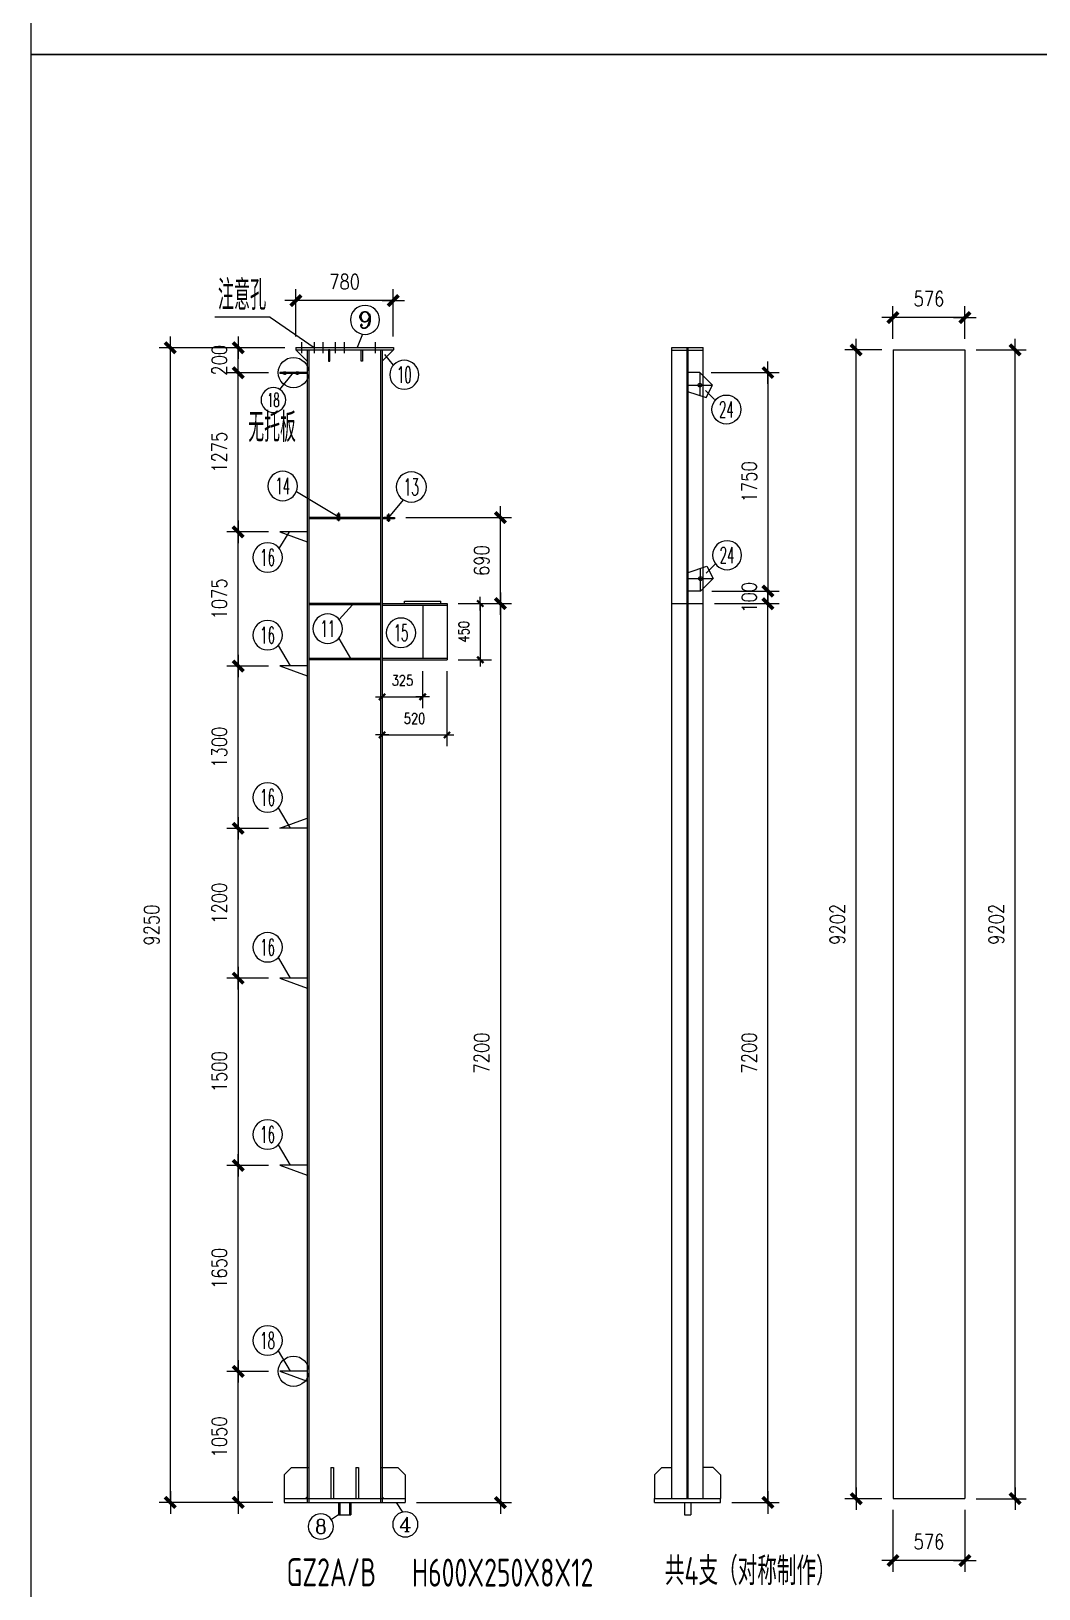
# Model space of a CAD drawing. Header units: millimetres. Extents: x 2451220 to 4527627, y -5186613 to -1639140.
# Drawn here: x 2483553 to 2491625, y -1723549 to -1711071 of the extents above; entities that cross this region are included whole.
import ezdxf
from ezdxf.enums import TextEntityAlignment as Align

# ---------------------------------------------------------------- set-up
doc = ezdxf.new("R2010")
doc.units = ezdxf.units.MM
doc.header["$LTSCALE"] = 1000
doc.header["$PDMODE"] = 34
doc.layers.add('钢架', color=7, linetype='Continuous', lineweight=25)
doc.styles.add('COMPLEX', font='COMPLEX')
doc.styles.add('DIM_FONT', font='simplex.shx', dxfattribs={"width": 0.8, "bigfont": 'hztxt.shx'})
doc.styles.add('hz', font='gbenor.shx', dxfattribs={"width": 0.75, "height": 100, "bigfont": 'gbcbig.shx'})
doc.styles.get("Standard").update_dxf_attribs({"font": 'txt', "bigfont": 'gbcbig.shx'})
doc.styles.add('TSSD_Label', font='Tssdeng.shx', dxfattribs={"width": 0.7, "bigfont": 'hztxt.shx'})
doc.dimstyles.get("Standard").update_dxf_attribs({"dimscale": 100, "dimtxt": 3.5, "dimasz": 1, "dimexe": 2.5, "dimexo": 3, "dimgap": 1.5, "dimtad": 1, "dimdec": 0, "dimzin": 0, "dimdsep": 46, "dimtxsty": 'Standard', "dimblk": 'ARCHTICK', "dimcen": 0.09, "dimadec": 0, "dimazin": 0, "dimtfac": 1, "dimtdec": 0, "dimtix": 1, "dimtmove": 2, "dimatfit": 3, "dimldrblk": 'ARCHTICK', "dimfxl": 1, "dimtolj": 1, "dimtzin": 0, "dimarcsym": 0})
doc.dimstyles.new('WGH(1)', dxfattribs={"dimscale": 1.2, "dimtxt": 100, "dimasz": 0.5, "dimexe": 75, "dimexo": 75, "dimgap": 75, "dimtad": 1, "dimdec": 0, "dimzin": 0, "dimdsep": 46, "dimtxsty": 'DIM_FONT', "dimblk1": '_DIMX', "dimblk2": '_DIMX', "dimsah": 1, "dimcen": 0.09, "dimclrd": 3, "dimclre": 3, "dimclrt": 7, "dimadec": 0, "dimazin": 0, "dimtfac": 1, "dimtdec": 0, "dimtix": 1, "dimtmove": 2, "dimatfit": 3, "dimldrblk": '_DIMX', "dimfxl": 1, "dimtolj": 1, "dimtzin": 0, "dimarcsym": 0})

# ---------------------------------------------------------------- blocks, each defined once
blk = doc.blocks.new('_DIMX')
blk.add_line((-150, 0), (150, 0))
at = {"const_width": 50}
blk.add_lwpolyline([(-70, -70), (70, 70)], dxfattribs=at)
blk = doc.blocks.new('*D1852')
at = {"color": 3, "lineweight": -2}
for p, q in [((2485454, -1721807), (2485121, -1721807)), ((2485211, -1722856), (2485211, -1721807)), ((2485454, -1722857), (2485121, -1722857))]:
    blk.add_line(p, q, dxfattribs=at)
at = {"layer": 'Defpoints', "color": 0}
for p in [(2485211, -1721807), (2485544, -1721807), (2485544, -1722857)]:
    blk.add_point(p, dxfattribs=at)
at = {"color": 3, "lineweight": -2, "xscale": 0.6, "yscale": 0.6, "zscale": 0.6}
for p, rotation in [((2485211, -1721807), 90), ((2485211, -1722857), 270)]:
    blk.add_blockref('_DIMX', p, dxfattribs=dict(at, rotation=rotation))
at = {"color": 7, "insert": (2485061, -1722332), "char_height": 120, "attachment_point": 5, "rotation": 90, "style": 'DIM_FONT'}
blk.add_mtext('\\A1;1050', dxfattribs=at)
blk = doc.blocks.new('*D388')
at = {"color": 3, "lineweight": -2}
for p, q in [((2486974, -1715657), (2487402, -1715657)), ((2487312, -1715657), (2487312, -1722856)), ((2486639, -1722857), (2487402, -1722857))]:
    blk.add_line(p, q, dxfattribs=at)
at = {"layer": 'Defpoints', "color": 0}
for p in [(2486884, -1715657), (2486549, -1722857), (2487312, -1722857)]:
    blk.add_point(p, dxfattribs=at)
at = {"color": 3, "lineweight": -2, "xscale": 0.6, "yscale": 0.6, "zscale": 0.6}
for p, rotation in [((2487312, -1715657), 90), ((2487312, -1722857), 270)]:
    blk.add_blockref('_DIMX', p, dxfattribs=dict(at, rotation=rotation))
at = {"color": 7, "insert": (2487162, -1719257), "char_height": 120, "attachment_point": 5, "rotation": 90, "style": 'DIM_FONT'}
blk.add_mtext('\\A1;7200', dxfattribs=at)
blk = doc.blocks.new('*D1853')
at = {"color": 3, "lineweight": -2}
for p, q in [((2487064, -1715657), (2487241, -1715657)), ((2487151, -1715657), (2487151, -1716106)), ((2486974, -1716107), (2487241, -1716107))]:
    blk.add_line(p, q, dxfattribs=at)
at = {"layer": 'Defpoints', "color": 0}
for p in [(2486974, -1715657), (2486884, -1716107), (2487151, -1716107)]:
    blk.add_point(p, dxfattribs=at)
at = {"color": 3, "lineweight": -2, "xscale": 0.36, "yscale": 0.36, "zscale": 0.36}
for p, rotation in [((2487151, -1715657), 90), ((2487151, -1716107), 270)]:
    blk.add_blockref('_DIMX', p, dxfattribs=dict(at, rotation=rotation))
at = {"color": 7, "insert": (2487019, -1715882), "char_height": 84, "attachment_point": 5, "rotation": 90, "style": 'DIM_FONT'}
blk.add_mtext('\\A1;450', dxfattribs=at)
blk = doc.blocks.new('*D1854')
at = {"color": 3, "lineweight": -2}
for p, q in [((2486364, -1716197), (2486364, -1716494)), ((2486689, -1716197), (2486689, -1716494)), ((2486364, -1716404), (2486364, -1716404)), ((2486364, -1716404), (2486689, -1716404)), ((2486690, -1716404), (2486690, -1716404))]:
    blk.add_line(p, q, dxfattribs=at)
at = {"layer": 'Defpoints', "color": 0}
for p in [(2486364, -1716107), (2486689, -1716107), (2486689, -1716404)]:
    blk.add_point(p, dxfattribs=at)
at = {"color": 3, "lineweight": -2, "xscale": 0.36, "yscale": 0.36, "zscale": 0.36}
blk.add_blockref('_DIMX', (2486364, -1716404), dxfattribs=at)
at = {"color": 3, "lineweight": -2, "xscale": 0.36, "yscale": 0.36, "zscale": 0.36, "rotation": 180}
blk.add_blockref('_DIMX', (2486689, -1716404), dxfattribs=at)
at = {"color": 7, "insert": (2486527, -1716272), "char_height": 84, "attachment_point": 5, "style": 'DIM_FONT'}
blk.add_mtext('\\A1;325', dxfattribs=at)
blk = doc.blocks.new('*D1855')
at = {"color": 3, "lineweight": -2}
for p, q in [((2486364, -1716197), (2486364, -1716799)), ((2486884, -1716197), (2486884, -1716799)), ((2486365, -1716709), (2486884, -1716709))]:
    blk.add_line(p, q, dxfattribs=at)
at = {"layer": 'Defpoints', "color": 0}
for p in [(2486364, -1716107), (2486884, -1716107), (2486884, -1716709)]:
    blk.add_point(p, dxfattribs=at)
at = {"color": 3, "lineweight": -2, "xscale": 0.36, "yscale": 0.36, "zscale": 0.36, "rotation": 180}
blk.add_blockref('_DIMX', (2486364, -1716709), dxfattribs=at)
at = {"color": 3, "lineweight": -2, "xscale": 0.36, "yscale": 0.36, "zscale": 0.36}
blk.add_blockref('_DIMX', (2486884, -1716709), dxfattribs=at)
at = {"color": 7, "insert": (2486624, -1716577), "char_height": 84, "attachment_point": 5, "style": 'DIM_FONT'}
blk.add_mtext('\\A1;520', dxfattribs=at)
blk = doc.blocks.new('*D389')
at = {"color": 3, "lineweight": -2}
for p, q in [((2486554, -1714967), (2487402, -1714967)), ((2487312, -1715656), (2487312, -1714967)), ((2487064, -1715657), (2487402, -1715657))]:
    blk.add_line(p, q, dxfattribs=at)
at = {"layer": 'Defpoints', "color": 0}
for p in [(2486464, -1714967), (2487312, -1714967), (2486974, -1715657)]:
    blk.add_point(p, dxfattribs=at)
at = {"color": 3, "lineweight": -2, "xscale": 0.6, "yscale": 0.6, "zscale": 0.6}
for p, rotation in [((2487312, -1714967), 90), ((2487312, -1715657), 270)]:
    blk.add_blockref('_DIMX', p, dxfattribs=dict(at, rotation=rotation))
at = {"color": 7, "insert": (2487162, -1715312), "char_height": 120, "attachment_point": 5, "rotation": 90, "style": 'DIM_FONT'}
blk.add_mtext('\\A1;690', dxfattribs=at)
blk = doc.blocks.new('*D1856')
at = {"color": 3, "lineweight": -2}
for p, q in [((2485674, -1713517), (2485674, -1713139)), ((2486454, -1713229), (2485675, -1713229)), ((2486454, -1713517), (2486454, -1713139))]:
    blk.add_line(p, q, dxfattribs=at)
at = {"layer": 'Defpoints', "color": 0}
for p in [(2485674, -1713229), (2485674, -1713607), (2486454, -1713607)]:
    blk.add_point(p, dxfattribs=at)
at = {"color": 3, "lineweight": -2, "xscale": 0.6, "yscale": 0.6, "zscale": 0.6, "rotation": 180}
blk.add_blockref('_DIMX', (2485674, -1713229), dxfattribs=at)
at = {"color": 3, "lineweight": -2, "xscale": 0.6, "yscale": 0.6, "zscale": 0.6}
blk.add_blockref('_DIMX', (2486454, -1713229), dxfattribs=at)
at = {"color": 7, "insert": (2486064, -1713079), "char_height": 120, "attachment_point": 5, "style": 'DIM_FONT'}
blk.add_mtext('\\A1;780', dxfattribs=at)
blk = doc.blocks.new('*D1857')
at = {"color": 3, "lineweight": -2}
for p, q in [((2485584, -1713607), (2484578, -1713607)), ((2484668, -1722856), (2484668, -1713607)), ((2485489, -1722857), (2484578, -1722857))]:
    blk.add_line(p, q, dxfattribs=at)
at = {"layer": 'Defpoints', "color": 0}
for p in [(2484668, -1713607), (2485674, -1713607), (2485579, -1722857)]:
    blk.add_point(p, dxfattribs=at)
at = {"color": 3, "lineweight": -2, "xscale": 0.6, "yscale": 0.6, "zscale": 0.6}
for p, rotation in [((2484668, -1713607), 90), ((2484668, -1722857), 270)]:
    blk.add_blockref('_DIMX', p, dxfattribs=dict(at, rotation=rotation))
at = {"color": 7, "insert": (2484518, -1718232), "char_height": 120, "attachment_point": 5, "rotation": 90, "style": 'DIM_FONT'}
blk.add_mtext('\\A1;9250', dxfattribs=at)
blk = doc.blocks.new('*D1858')
at = {"color": 3, "lineweight": -2}
for p, q in [((2490367, -1713625), (2490072, -1713625)), ((2490162, -1722826), (2490162, -1713625)), ((2490367, -1722827), (2490072, -1722827))]:
    blk.add_line(p, q, dxfattribs=at)
at = {"layer": 'Defpoints', "color": 0}
for p in [(2490162, -1713625), (2490457, -1713625), (2490457, -1722827)]:
    blk.add_point(p, dxfattribs=at)
at = {"color": 3, "lineweight": -2, "xscale": 0.6, "yscale": 0.6, "zscale": 0.6}
for p, rotation in [((2490162, -1713625), 90), ((2490162, -1722827), 270)]:
    blk.add_blockref('_DIMX', p, dxfattribs=dict(at, rotation=rotation))
at = {"color": 7, "insert": (2490012, -1718226), "char_height": 120, "attachment_point": 5, "rotation": 90, "style": 'DIM_FONT'}
blk.add_mtext('\\A1;9202', dxfattribs=at)
blk = doc.blocks.new('*D1859')
at = {"color": 3, "lineweight": -2}
for p, q in [((2491123, -1713625), (2491525, -1713625)), ((2491435, -1722826), (2491435, -1713625)), ((2491123, -1722827), (2491525, -1722827))]:
    blk.add_line(p, q, dxfattribs=at)
at = {"layer": 'Defpoints', "color": 0}
for p in [(2491033, -1713625), (2491435, -1713625), (2491033, -1722827)]:
    blk.add_point(p, dxfattribs=at)
at = {"color": 3, "lineweight": -2, "xscale": 0.6, "yscale": 0.6, "zscale": 0.6}
for p, rotation in [((2491435, -1713625), 90), ((2491435, -1722827), 270)]:
    blk.add_blockref('_DIMX', p, dxfattribs=dict(at, rotation=rotation))
at = {"color": 7, "insert": (2491285, -1718226), "char_height": 120, "attachment_point": 5, "rotation": 90, "style": 'DIM_FONT'}
blk.add_mtext('\\A1;9202', dxfattribs=at)
blk = doc.blocks.new('*D1860')
at = {"color": 3, "lineweight": -2}
for p, q in [((2490457, -1722917), (2490457, -1723412)), ((2491033, -1722917), (2491033, -1723412)), ((2491033, -1723322), (2490458, -1723322))]:
    blk.add_line(p, q, dxfattribs=at)
at = {"layer": 'Defpoints', "color": 0}
for p in [(2490457, -1722827), (2491033, -1722827), (2490457, -1723322)]:
    blk.add_point(p, dxfattribs=at)
at = {"color": 3, "lineweight": -2, "xscale": 0.6, "yscale": 0.6, "zscale": 0.6, "rotation": 180}
blk.add_blockref('_DIMX', (2490457, -1723322), dxfattribs=at)
at = {"color": 3, "lineweight": -2, "xscale": 0.6, "yscale": 0.6, "zscale": 0.6}
blk.add_blockref('_DIMX', (2491033, -1723322), dxfattribs=at)
at = {"color": 7, "insert": (2490745, -1723172), "char_height": 120, "attachment_point": 5, "style": 'DIM_FONT'}
blk.add_mtext('\\A1;576', dxfattribs=at)
blk = doc.blocks.new('*D1861')
at = {"color": 3, "lineweight": -2}
for p, q in [((2490457, -1713535), (2490457, -1713275)), ((2491033, -1713365), (2490458, -1713365)), ((2491033, -1713535), (2491033, -1713275))]:
    blk.add_line(p, q, dxfattribs=at)
at = {"layer": 'Defpoints', "color": 0}
for p in [(2490457, -1713365), (2490457, -1713625), (2491033, -1713625)]:
    blk.add_point(p, dxfattribs=at)
at = {"color": 3, "lineweight": -2, "xscale": 0.6, "yscale": 0.6, "zscale": 0.6, "rotation": 180}
blk.add_blockref('_DIMX', (2490457, -1713365), dxfattribs=at)
at = {"color": 3, "lineweight": -2, "xscale": 0.6, "yscale": 0.6, "zscale": 0.6}
blk.add_blockref('_DIMX', (2491033, -1713365), dxfattribs=at)
at = {"color": 7, "insert": (2490745, -1713215), "char_height": 120, "attachment_point": 5, "style": 'DIM_FONT'}
blk.add_mtext('\\A1;576', dxfattribs=at)
blk = doc.blocks.new('轴线标号')
at = {"lineweight": 13}
blk.add_circle((0, 0), 0.5, dxfattribs=at)
at = {"layer": '钢架', "lineweight": 13, "style": 'COMPLEX', "width": 1.041667}
blk.add_attdef('A', text='', height=0.56, dxfattribs=at).set_placement((-0.25, -0.28), (0.25, -0.28), align=Align.FIT)
blk = doc.blocks.new('*D1862')
at = {"color": 3, "lineweight": -2}
for p, q in [((2489000, -1713806), (2489545, -1713806)), ((2489455, -1713807), (2489455, -1715556)), ((2489005, -1715557), (2489545, -1715557))]:
    blk.add_line(p, q, dxfattribs=at)
at = {"layer": 'Defpoints', "color": 0}
for p in [(2488910, -1713806), (2488915, -1715557), (2489455, -1715557)]:
    blk.add_point(p, dxfattribs=at)
at = {"color": 3, "lineweight": -2, "xscale": 0.6, "yscale": 0.6, "zscale": 0.6}
for p, rotation in [((2489455, -1713806), 90), ((2489455, -1715557), 270)]:
    blk.add_blockref('_DIMX', p, dxfattribs=dict(at, rotation=rotation))
at = {"color": 7, "insert": (2489305, -1714681), "char_height": 120, "attachment_point": 5, "rotation": 90, "style": 'DIM_FONT'}
blk.add_mtext('\\A1;1750', dxfattribs=at)
blk = doc.blocks.new('*D1863')
at = {"color": 3, "lineweight": -2}
for p, q in [((2489026, -1715657), (2489545, -1715657)), ((2489455, -1722856), (2489455, -1715657)), ((2489166, -1722857), (2489545, -1722857))]:
    blk.add_line(p, q, dxfattribs=at)
at = {"layer": 'Defpoints', "color": 0}
for p in [(2488936, -1715657), (2489455, -1715657), (2489076, -1722857)]:
    blk.add_point(p, dxfattribs=at)
at = {"color": 3, "lineweight": -2, "xscale": 0.6, "yscale": 0.6, "zscale": 0.6}
for p, rotation in [((2489455, -1715657), 90), ((2489455, -1722857), 270)]:
    blk.add_blockref('_DIMX', p, dxfattribs=dict(at, rotation=rotation))
at = {"color": 7, "insert": (2489305, -1719257), "char_height": 120, "attachment_point": 5, "rotation": 90, "style": 'DIM_FONT'}
blk.add_mtext('\\A1;7200', dxfattribs=at)
blk = doc.blocks.new('*D1864')
at = {"color": 3, "lineweight": -2}
for p, q in [((2489188, -1715557), (2489545, -1715557)), ((2489455, -1715556), (2489455, -1715555)), ((2489455, -1715657), (2489455, -1715557)), ((2489026, -1715657), (2489545, -1715657)), ((2489455, -1715657), (2489455, -1715658))]:
    blk.add_line(p, q, dxfattribs=at)
at = {"layer": 'Defpoints', "color": 0}
for p in [(2489098, -1715557), (2489455, -1715557), (2488936, -1715657)]:
    blk.add_point(p, dxfattribs=at)
at = {"color": 3, "lineweight": -2, "xscale": 0.6, "yscale": 0.6, "zscale": 0.6}
for p, rotation in [((2489455, -1715557), 270), ((2489455, -1715657), 90)]:
    blk.add_blockref('_DIMX', p, dxfattribs=dict(at, rotation=rotation))
at = {"color": 7, "insert": (2489305, -1715607), "char_height": 120, "attachment_point": 5, "rotation": 90, "style": 'DIM_FONT'}
blk.add_mtext('\\A1;100', dxfattribs=at)
blk = doc.blocks.new('*D394')
at = {"color": 3, "lineweight": -2}
for p, q in [((2485454, -1720157), (2485121, -1720157)), ((2485211, -1721806), (2485211, -1720157)), ((2485454, -1721807), (2485121, -1721807))]:
    blk.add_line(p, q, dxfattribs=at)
at = {"layer": 'Defpoints', "color": 0}
for p in [(2485211, -1720157), (2485544, -1720157), (2485544, -1721807)]:
    blk.add_point(p, dxfattribs=at)
at = {"color": 3, "lineweight": -2, "xscale": 0.6, "yscale": 0.6, "zscale": 0.6}
for p, rotation in [((2485211, -1720157), 90), ((2485211, -1721807), 270)]:
    blk.add_blockref('_DIMX', p, dxfattribs=dict(at, rotation=rotation))
at = {"color": 7, "insert": (2485061, -1720982), "char_height": 120, "attachment_point": 5, "rotation": 90, "style": 'DIM_FONT'}
blk.add_mtext('\\A1;1650', dxfattribs=at)
blk = doc.blocks.new('*D1892')
at = {"color": 3, "lineweight": -2}
for p, q in [((2485454, -1717457), (2485121, -1717457)), ((2485211, -1718656), (2485211, -1717457)), ((2485454, -1718657), (2485121, -1718657))]:
    blk.add_line(p, q, dxfattribs=at)
at = {"layer": 'Defpoints', "color": 0}
for p in [(2485211, -1717457), (2485544, -1717457), (2485544, -1718657)]:
    blk.add_point(p, dxfattribs=at)
at = {"color": 3, "lineweight": -2, "xscale": 0.6, "yscale": 0.6, "zscale": 0.6}
for p, rotation in [((2485211, -1717457), 90), ((2485211, -1718657), 270)]:
    blk.add_blockref('_DIMX', p, dxfattribs=dict(at, rotation=rotation))
at = {"color": 7, "insert": (2485061, -1718057), "char_height": 120, "attachment_point": 5, "rotation": 90, "style": 'DIM_FONT'}
blk.add_mtext('\\A1;1200', dxfattribs=at)
blk = doc.blocks.new('*D1893')
at = {"color": 3, "lineweight": -2}
for p, q in [((2485454, -1716157), (2485121, -1716157)), ((2485211, -1717456), (2485211, -1716157)), ((2485454, -1717457), (2485121, -1717457))]:
    blk.add_line(p, q, dxfattribs=at)
at = {"layer": 'Defpoints', "color": 0}
for p in [(2485211, -1716157), (2485544, -1716157), (2485544, -1717457)]:
    blk.add_point(p, dxfattribs=at)
at = {"color": 3, "lineweight": -2, "xscale": 0.6, "yscale": 0.6, "zscale": 0.6}
for p, rotation in [((2485211, -1716157), 90), ((2485211, -1717457), 270)]:
    blk.add_blockref('_DIMX', p, dxfattribs=dict(at, rotation=rotation))
at = {"color": 7, "insert": (2485061, -1716807), "char_height": 120, "attachment_point": 5, "rotation": 90, "style": 'DIM_FONT'}
blk.add_mtext('\\A1;1300', dxfattribs=at)
blk = doc.blocks.new('*D1894')
at = {"color": 3, "lineweight": -2}
for p, q in [((2485454, -1715082), (2485121, -1715082)), ((2485211, -1716156), (2485211, -1715082)), ((2485454, -1716157), (2485121, -1716157))]:
    blk.add_line(p, q, dxfattribs=at)
at = {"layer": 'Defpoints', "color": 0}
for p in [(2485211, -1715082), (2485544, -1715082), (2485544, -1716157)]:
    blk.add_point(p, dxfattribs=at)
at = {"color": 3, "lineweight": -2, "xscale": 0.6, "yscale": 0.6, "zscale": 0.6}
for p, rotation in [((2485211, -1715082), 90), ((2485211, -1716157), 270)]:
    blk.add_blockref('_DIMX', p, dxfattribs=dict(at, rotation=rotation))
at = {"color": 7, "insert": (2485061, -1715619), "char_height": 120, "attachment_point": 5, "rotation": 90, "style": 'DIM_FONT'}
blk.add_mtext('\\A1;1075', dxfattribs=at)
blk = doc.blocks.new('*D1895')
at = {"color": 3, "lineweight": -2}
for p, q in [((2485454, -1713807), (2485121, -1713807)), ((2485211, -1715081), (2485211, -1713807)), ((2485454, -1715082), (2485121, -1715082))]:
    blk.add_line(p, q, dxfattribs=at)
at = {"layer": 'Defpoints', "color": 0}
for p in [(2485211, -1713807), (2485544, -1713807), (2485544, -1715082)]:
    blk.add_point(p, dxfattribs=at)
at = {"color": 3, "lineweight": -2, "xscale": 0.6, "yscale": 0.6, "zscale": 0.6}
for p, rotation in [((2485211, -1713807), 90), ((2485211, -1715082), 270)]:
    blk.add_blockref('_DIMX', p, dxfattribs=dict(at, rotation=rotation))
at = {"color": 7, "insert": (2485061, -1714444), "char_height": 120, "attachment_point": 5, "rotation": 90, "style": 'DIM_FONT'}
blk.add_mtext('\\A1;1275', dxfattribs=at)
blk = doc.blocks.new('*D395')
at = {"color": 3, "lineweight": -2}
for p, q in [((2485364, -1718657), (2485121, -1718657)), ((2485211, -1718657), (2485211, -1720156)), ((2485364, -1720157), (2485121, -1720157))]:
    blk.add_line(p, q, dxfattribs=at)
at = {"layer": 'Defpoints', "color": 0}
for p in [(2485454, -1718657), (2485211, -1720157), (2485454, -1720157)]:
    blk.add_point(p, dxfattribs=at)
at = {"color": 3, "lineweight": -2, "xscale": 0.6, "yscale": 0.6, "zscale": 0.6}
for p, rotation in [((2485211, -1718657), 90), ((2485211, -1720157), 270)]:
    blk.add_blockref('_DIMX', p, dxfattribs=dict(at, rotation=rotation))
at = {"color": 7, "insert": (2485061, -1719407), "char_height": 120, "attachment_point": 5, "rotation": 90, "style": 'DIM_FONT'}
blk.add_mtext('\\A1;1500', dxfattribs=at)
blk = doc.blocks.new('*D396')
at = {"color": 3, "lineweight": -2}
for p, q in [((2485364, -1713607), (2485121, -1713607)), ((2485211, -1713606), (2485211, -1713605)), ((2485211, -1713807), (2485211, -1713607)), ((2485364, -1713807), (2485121, -1713807)), ((2485211, -1713807), (2485211, -1713808))]:
    blk.add_line(p, q, dxfattribs=at)
at = {"layer": 'Defpoints', "color": 0}
for p in [(2485211, -1713607), (2485454, -1713607), (2485454, -1713807)]:
    blk.add_point(p, dxfattribs=at)
at = {"color": 3, "lineweight": -2, "xscale": 0.6, "yscale": 0.6, "zscale": 0.6}
for p, rotation in [((2485211, -1713607), 270), ((2485211, -1713807), 90)]:
    blk.add_blockref('_DIMX', p, dxfattribs=dict(at, rotation=rotation))
at = {"color": 7, "insert": (2485061, -1713707), "char_height": 120, "attachment_point": 5, "rotation": 90, "style": 'DIM_FONT'}
blk.add_mtext('\\A1;200', dxfattribs=at)

msp = doc.modelspace()

# ---------------------------------------------------------------- linework, layer by layer
for p, q in [((2485467.5, -1713361.2), (2485023.3, -1713361.2)), ((2485467.5, -1713361.2), (2485819.3, -1713605.7)), ((2486208.2, -1713498.6), (2486163.4, -1713606.5)), ((2488686.4, -1722826.5), (2488686.4, -1713606.5)), ((2488686.4, -1713606.5), (2488936.4, -1713606.5)), ((2488807.4, -1722826.5), (2488807.4, -1713606.5)), ((2488811.4, -1722826.5), (2488811.4, -1713606.5)), ((2488815.4, -1722826.5), (2488815.4, -1713606.5)), ((2488936.4, -1722826.5), (2488936.4, -1713606.5)), ((2485674.3, -1713624.5), (2485764.3, -1713714.5)), ((2485764.3, -1713624.5), (2485764.3, -1722856.5)), ((2485776.3, -1713624.5), (2485776.3, -1722856.5)), ((2486352.3, -1713624.5), (2486352.3, -1722856.5)), ((2486364.3, -1713624.5), (2486364.3, -1722856.5)), ((2486454.3, -1713624.5), (2486364.3, -1713714.5)), ((2486455.4, -1713745.8), (2486387.3, -1713662)), ((2488686.4, -1713626.5), (2488936.4, -1713626.5)), ((2490457.1, -1713624.5), (2490457.1, -1722826.5)), ((2491033.1, -1713624.5), (2491033.1, -1722826.5)), ((2485764.3, -1713806.5), (2485544.3, -1713806.5)), ((2485764.3, -1713806.5), (2485544.3, -1713806.5)), ((2485544.3, -1713806.5), (2485544.3, -1713812.5)), ((2485764.3, -1713812.5), (2485544.3, -1713812.5)), ((2485545.4, -1713941.5), (2485654.3, -1713806.5)), ((2485584.3, -1713797.2), (2485584.3, -1713824.1)), ((2485684.3, -1713797.2), (2485684.3, -1713824.1)), ((2488910.3, -1713806.4), (2488810.3, -1713806.4)), ((2488910.3, -1713806.4), (2488810.3, -1713806.4)), ((2488910.3, -1713806.4), (2488910.3, -1713989.7)), ((2488910.3, -1713806.4), (2489010.3, -1713906.4)), ((2488810.3, -1713906.4), (2489010.3, -1713906.4)), ((2488810.3, -1713956.4), (2488960.3, -1714006.4)), ((2489027.8, -1714022.9), (2488954.2, -1713949.5)), ((2488960.3, -1714006.4), (2489010.3, -1713906.4)), ((2485677.9, -1714757.6), (2486011.7, -1714959.4)), ((2486533.9, -1714825.2), (2486414.3, -1714966.5)), ((2486354.3, -1714966.5), (2485774.3, -1714966.5)), ((2486354.3, -1714976.5), (2485774.3, -1714976.5)), ((2486364.3, -1714966.5), (2486464.3, -1714966.5)), ((2486464.3, -1714976.5), (2486364.3, -1714976.5)), ((2486414.3, -1714966.5), (2486379.3, -1714966.5)), ((2486414.3, -1714936.2), (2486414.3, -1715001.5)), ((2486464.3, -1714966.5), (2486464.3, -1714976.5)), ((2485540.8, -1715215.5), (2485623.2, -1715081.5)), ((2485764.3, -1715081.5), (2485544.3, -1715081.5)), ((2485544.3, -1715081.5), (2485764.3, -1715161.5)), ((2488815.4, -1715406.5), (2488965.4, -1715356.5)), ((2489033, -1715340), (2488959.3, -1715413.4)), ((2488965.4, -1715356.5), (2489015.4, -1715456.5)), ((2488815.4, -1715456.5), (2489015.4, -1715456.5)), ((2488915.4, -1715556.5), (2488915.4, -1715373.2)), ((2488915.4, -1715556.5), (2489015.4, -1715456.5)), ((2488915.4, -1715556.5), (2488815.4, -1715556.5)), ((2486352.3, -1715656.5), (2485776.3, -1715656.5)), ((2486352.3, -1715666.5), (2485776.3, -1715666.5)), ((2486021.3, -1715785.4), (2486125.9, -1715666.5)), ((2486364.3, -1715656.5), (2486884.3, -1715656.5)), ((2486364.3, -1715668.5), (2486884.3, -1715668.5)), ((2486544.3, -1715636.5), (2486834.3, -1715636.5)), ((2486544.3, -1715656.5), (2486544.3, -1715636.5)), ((2486689.3, -1715668.5), (2486689.3, -1716094.5)), ((2486834.3, -1715656.5), (2486834.3, -1715636.5)), ((2486884.3, -1715656.5), (2486884.3, -1716106.5)), ((2488686.4, -1715656.5), (2488936.4, -1715656.5)), ((2486016.3, -1715936.2), (2486109.9, -1716096.5)), ((2485531.9, -1715991.5), (2485628.4, -1716156.5)), ((2486352.3, -1716096.5), (2485776.3, -1716096.5)), ((2486352.3, -1716106.5), (2485776.3, -1716106.5)), ((2486364.3, -1716094.5), (2486884.3, -1716094.5)), ((2486364.3, -1716106.5), (2486884.3, -1716106.5)), ((2485764.3, -1716156.5), (2485544.3, -1716156.5)), ((2485544.3, -1716156.5), (2485764.3, -1716236.5)), ((2485531.9, -1717291.5), (2485628.4, -1717456.5)), ((2485544.3, -1717456.5), (2485764.3, -1717376.5)), ((2485764.3, -1717456.5), (2485544.3, -1717456.5)), ((2485531.9, -1718491.5), (2485628.4, -1718656.5)), ((2485764.3, -1718656.5), (2485544.3, -1718656.5)), ((2485544.3, -1718656.5), (2485764.3, -1718736.5)), ((2485531.9, -1719991.5), (2485628.4, -1720156.5)), ((2485764.3, -1720156.5), (2485544.3, -1720156.5)), ((2485544.3, -1720156.5), (2485764.3, -1720236.5)), ((2485531.9, -1721641.5), (2485628.4, -1721806.5)), ((2485764.3, -1721806.5), (2485544.3, -1721806.5)), ((2485544.3, -1721806.5), (2485764.3, -1721886.5)), ((2485579.3, -1722636.5), (2485639.3, -1722576.5)), ((2485639.3, -1722576.5), (2485778.3, -1722576.5)), ((2485954.3, -1722576.5), (2485954.3, -1722826.5)), ((2485954.3, -1722576.5), (2485974.3, -1722576.5)), ((2485974.3, -1722576.5), (2485974.3, -1722826.5)), ((2486154.3, -1722576.5), (2486154.3, -1722826.5)), ((2486154.3, -1722576.5), (2486174.3, -1722576.5)), ((2486174.3, -1722576.5), (2486174.3, -1722826.5)), ((2486350.3, -1722576.5), (2486489.3, -1722576.5)), ((2486489.3, -1722576.5), (2486549.3, -1722636.5)), ((2488546.4, -1722636.5), (2488606.4, -1722576.5)), ((2488606.4, -1722576.5), (2488686.4, -1722576.5)), ((2489016.4, -1722576.5), (2488936.4, -1722576.5)), ((2489076.4, -1722636.5), (2489016.4, -1722576.5)), ((2485579.3, -1722636.5), (2485579.3, -1722826.5)), ((2486549.3, -1722636.5), (2486549.3, -1722826.5)), ((2488546.4, -1722636.5), (2488546.4, -1722826.5)), ((2489076.4, -1722636.5), (2489076.4, -1722826.5)), ((2485579.3, -1722826.5), (2485579.3, -1722856.5)), ((2485579.3, -1722826.5), (2486549.3, -1722826.5)), ((2485749.3, -1722826.5), (2485764.3, -1722811.5)), ((2485764.3, -1722826.5), (2486364.3, -1722826.5)), ((2485764.3, -1722826.5), (2486364.3, -1722826.5)), ((2486379.3, -1722826.5), (2486364.3, -1722811.5)), ((2486549.3, -1722826.5), (2486549.3, -1722856.5)), ((2488546.4, -1722856.5), (2488546.4, -1722826.5)), ((2488546.4, -1722826.5), (2489076.4, -1722826.5)), ((2489076.4, -1722856.5), (2489076.4, -1722826.5)), ((2489076.4, -1722856.5), (2489076.4, -1722826.5)), ((2490457.1, -1722826.5), (2491033.1, -1722826.5)), ((2490457.1, -1722826.5), (2491033.1, -1722826.5)), ((2490457.1, -1722826.5), (2491033.1, -1722826.5)), ((2485579.3, -1722856.5), (2486549.3, -1722856.5)), ((2485764.3, -1722856.5), (2486364.3, -1722856.5)), ((2485764.3, -1722856.5), (2486364.3, -1722856.5)), ((2486014.3, -1722956.5), (2485957.6, -1722994.3)), ((2486014.3, -1722856.5), (2486014.3, -1722956.5)), ((2486014.3, -1722956.5), (2486114.3, -1722956.5)), ((2486024.3, -1722856.5), (2486024.3, -1722956.5)), ((2486104.3, -1722856.5), (2486104.3, -1722956.5)), ((2486114.3, -1722856.5), (2486114.3, -1722956.5)), ((2486529.6, -1722933.7), (2486479, -1722856.5)), ((2488546.4, -1722856.5), (2489076.4, -1722856.5)), ((2488786.4, -1722856.5), (2488786.4, -1722956.5)), ((2488786.4, -1722956.5), (2488836.4, -1722956.5)), ((2488836.4, -1722856.5), (2488836.4, -1722956.5))]:
    msp.add_line(p, q)
at = {"color": 2}
for p, q in [((2485674.3, -1713606.5), (2485674.3, -1713624.5)), ((2485674.3, -1713606.5), (2486454.3, -1713606.5)), ((2485719.3, -1713561.9), (2485719.3, -1713650.8)), ((2485819.3, -1713561.9), (2485819.3, -1713650.8)), ((2485889.3, -1713561.9), (2485889.3, -1713650.8)), ((2485989.3, -1713561.9), (2485989.3, -1713650.8)), ((2486059.3, -1713561.9), (2486059.3, -1713650.8)), ((2486309.3, -1713561.9), (2486309.3, -1713650.8)), ((2486454.3, -1713606.5), (2486454.3, -1713624.5)), ((2485674.3, -1713624.5), (2486454.3, -1713624.5)), ((2490457.1, -1713624.5), (2491033.1, -1713624.5)), ((2486014.3, -1714925.9), (2486014.3, -1714996.7))]:
    msp.add_line(p, q, dxfattribs=at)
for points in [[(2499972, -1711257.5), (2483552.7, -1711257.5), (2483552.7, -1698300.6), (2499972, -1698300.6)], [(2499972, -1724214.5), (2483552.7, -1724214.5), (2483552.7, -1711257.5), (2499972, -1711257.5)], [(2485934.3, -1713714.5), (2485944.3, -1713714.5), (2485944.3, -1713624.5), (2485934.3, -1713624.5)], [(2485934.3, -1713714.5), (2485944.3, -1713714.5), (2485944.3, -1713624.5), (2485934.3, -1713624.5)], [(2486207.7, -1713714.5), (2486197.7, -1713714.5), (2486197.7, -1713624.5), (2486207.7, -1713624.5)], [(2485575.3, -1713800.3), (2485593.2, -1713800.3), (2485593.2, -1713819), (2485575.3, -1713819)], [(2485675.3, -1713800.3), (2485693.2, -1713800.3), (2485693.2, -1713819), (2485675.3, -1713819)], [(2486406.7, -1714945.1), (2486422.4, -1714945.1), (2486422.4, -1714992.8), (2486406.7, -1714992.8)]]:
    msp.add_lwpolyline(points, close=True)
msp.add_lwpolyline([(2486005.8, -1714938.5), (2486022.9, -1714938.5), (2486022.9, -1714987.5), (2486005.8, -1714987.5)], close=True, dxfattribs=at)
for centre, radius in [((2485654.3, -1713806.5), 121.6), ((2488910.3, -1713906.4), 15), ((2488915.4, -1715456.5), 15), ((2485654.3, -1721806.5), 121.6)]:
    msp.add_circle(centre, radius)

# ---------------------------------------------------------------- block references
ref = msp.add_blockref('轴线标号', (2486227.4, -1713384), dxfattribs=dict(xscale=-232.4988107294776, yscale=232.4988107294776, zscale=232.4988107293054))
ref.add_attrib('A', '9', dxfattribs={"layer": '钢架', "lineweight": 13, "height": 130.2, "style": 'COMPLEX', "width": 1.339286}).set_placement((2486169.3, -1713449.1), (2486285.6, -1713449.1), align=Align.FIT)
ref = msp.add_blockref('轴线标号', (2486542, -1713823.3), dxfattribs=dict(xscale=-232.4988107294776, yscale=232.4988107294776, zscale=232.4988107293054))
ref.add_attrib('A', '10', dxfattribs={"layer": '钢架', "lineweight": 13, "height": 130.2, "style": 'COMPLEX', "width": 0.646552}).set_placement((2486483.9, -1713888.4), (2486600.1, -1713888.4), align=Align.FIT)
ref = msp.add_blockref('轴线标号', (2485493.5, -1714025.7), dxfattribs=dict(xscale=-197.7854466270655, yscale=197.7854466270655, zscale=197.7854466273605))
ref.add_attrib('A', '18', dxfattribs={"layer": '钢架', "lineweight": 13, "height": 110.76, "style": 'COMPLEX', "width": 0.646552}).set_placement((2485444, -1714081.1), (2485542.9, -1714081.1), align=Align.FIT)
ref = msp.add_blockref('轴线标号', (2489122.3, -1714102), dxfattribs=dict(xscale=232.0951669607311, yscale=232.0951669607311, zscale=232.0951669606781, rotation=180))
ref.add_attrib('A', '24', dxfattribs={"layer": '钢架', "lineweight": 13, "height": 129.97, "style": 'COMPLEX', "width": 0.520833}).set_placement((2489064.3, -1714167), (2489180.4, -1714167), align=Align.FIT)
ref = msp.add_blockref('轴线标号', (2485567.8, -1714714.9), dxfattribs=dict(xscale=-236.1316046467982, yscale=236.1316046467982, zscale=236.1316046469508))
ref.add_attrib('A', '14', dxfattribs={"layer": '钢架', "lineweight": 13, "height": 132.23, "style": 'COMPLEX', "width": 0.604839}).set_placement((2485508.8, -1714781), (2485626.8, -1714781), align=Align.FIT)
ref = msp.add_blockref('轴线标号', (2486598.1, -1714722.5), dxfattribs=dict(xscale=-242.1862611761317, yscale=242.1862611765973, zscale=242.1862611763598))
ref.add_attrib('A', '13', dxfattribs={"layer": '钢架', "lineweight": 13, "height": 135.62, "style": 'COMPLEX', "width": 0.646552}).set_placement((2486537.5, -1714790.3), (2486658.6, -1714790.3), align=Align.FIT)
ref = msp.add_blockref('轴线标号', (2485446.9, -1715287), dxfattribs=dict(xscale=-236.1316046467982, yscale=236.1316046467982, zscale=236.1316046469508))
ref.add_attrib('A', '16', dxfattribs={"layer": '钢架', "lineweight": 13, "height": 132.23, "style": 'COMPLEX', "width": 0.646552}).set_placement((2485387.9, -1715353.2), (2485505.9, -1715353.2), align=Align.FIT)
ref = msp.add_blockref('轴线标号', (2489127.5, -1715269.1), dxfattribs=dict(xscale=-232.0951669607311, yscale=232.0951669607311, zscale=232.0951669606781))
ref.add_attrib('A', '24', dxfattribs={"layer": '钢架', "lineweight": 13, "height": 129.97, "style": 'COMPLEX', "width": 0.520833}).set_placement((2489069.4, -1715334.1), (2489185.5, -1715334.1), align=Align.FIT)
ref = msp.add_blockref('轴线标号', (2485928, -1715857.7), dxfattribs=dict(xscale=-236.1316046467982, yscale=236.1316046467982, zscale=236.1316046469508))
ref.add_attrib('A', '11', dxfattribs={"layer": '钢架', "lineweight": 13, "height": 132.23, "style": 'COMPLEX', "width": 0.78125}).set_placement((2485869, -1715923.9), (2485987.1, -1715923.9), align=Align.FIT)
ref = msp.add_blockref('轴线标号', (2485446.9, -1715909.6), dxfattribs=dict(xscale=-236.1316046467982, yscale=236.1316046467982, zscale=236.1316046469508))
ref.add_attrib('A', '16', dxfattribs={"layer": '钢架', "lineweight": 13, "height": 132.23, "style": 'COMPLEX', "width": 0.646552}).set_placement((2485387.9, -1715975.7), (2485505.9, -1715975.7), align=Align.FIT)
ref = msp.add_blockref('轴线标号', (2486515.5, -1715890.3), dxfattribs=dict(xscale=-236.1316046467982, yscale=236.1316046467982, zscale=236.1316046469508))
ref.add_attrib('A', '15', dxfattribs={"layer": '钢架', "lineweight": 13, "height": 132.23, "style": 'COMPLEX', "width": 0.646552}).set_placement((2486456.5, -1715956.4), (2486574.5, -1715956.4), align=Align.FIT)
ref = msp.add_blockref('轴线标号', (2485446.9, -1717209.6), dxfattribs=dict(xscale=-236.1316046467982, yscale=236.1316046467982, zscale=236.1316046469508))
ref.add_attrib('A', '16', dxfattribs={"layer": '钢架', "lineweight": 13, "height": 132.23, "style": 'COMPLEX', "width": 0.646552}).set_placement((2485387.9, -1717275.7), (2485505.9, -1717275.7), align=Align.FIT)
ref = msp.add_blockref('轴线标号', (2485446.9, -1718409.6), dxfattribs=dict(xscale=-236.1316046467982, yscale=236.1316046467982, zscale=236.1316046469508))
ref.add_attrib('A', '16', dxfattribs={"layer": '钢架', "lineweight": 13, "height": 132.23, "style": 'COMPLEX', "width": 0.646552}).set_placement((2485387.9, -1718475.7), (2485505.9, -1718475.7), align=Align.FIT)
ref = msp.add_blockref('轴线标号', (2485446.9, -1719909.6), dxfattribs=dict(xscale=-236.1316046467982, yscale=236.1316046467982, zscale=236.1316046469508))
ref.add_attrib('A', '16', dxfattribs={"layer": '钢架', "lineweight": 13, "height": 132.23, "style": 'COMPLEX', "width": 0.646552}).set_placement((2485387.9, -1719975.7), (2485505.9, -1719975.7), align=Align.FIT)
ref = msp.add_blockref('轴线标号', (2485446.9, -1721559.6), dxfattribs=dict(xscale=-236.1316046467982, yscale=236.1316046467982, zscale=236.1316046469508))
ref.add_attrib('A', '18', dxfattribs={"layer": '钢架', "lineweight": 13, "height": 132.23, "style": 'COMPLEX', "width": 0.646552}).set_placement((2485387.9, -1721625.7), (2485505.9, -1721625.7), align=Align.FIT)
ref = msp.add_blockref('轴线标号', (2485873.7, -1723050.2), dxfattribs=dict(xscale=-201.8218843135983, yscale=201.8218843135983, zscale=201.8218843136332))
ref.add_attrib('A', '8', dxfattribs={"layer": '钢架', "lineweight": 13, "height": 113, "style": 'COMPLEX', "width": 1.339286}).set_placement((2485823.2, -1723106.7), (2485924.1, -1723106.7), align=Align.FIT)
ref = msp.add_blockref('轴线标号', (2486550.3, -1723032.5), dxfattribs=dict(xscale=-201.8218843135983, yscale=201.8218843135983, zscale=201.8218843136332))
ref.add_attrib('A', '4', dxfattribs={"layer": '钢架', "lineweight": 13, "height": 113, "style": 'COMPLEX', "width": 1.171875}).set_placement((2486499.8, -1723089), (2486600.7, -1723089), align=Align.FIT)

# ---------------------------------------------------------------- texts
at = {"color": 0, "style": 'TSSD_Label', "width": 0.7}
for s, height, p in [('GZ2A/B', 224.35, (2485598.3, -1723528.4)), ('H600X250X8X12', 224.347, (2486603.2, -1723531.4)), ('共4支（对称制作）', 224.35, (2488629.1, -1723519))]:
    msp.add_text(s, height=height, dxfattribs=at).set_placement(p)
at = {"layer": '钢架', "lineweight": 13, "insert": (2485435.6, -1713066.1), "char_height": 238.88, "width": 978.981, "attachment_point": 3, "style": 'hz'}
msp.add_mtext('注意孔', dxfattribs=at)
at = {"layer": '钢架', "lineweight": 13, "insert": (2485292.3, -1714127.2), "char_height": 235.2, "attachment_point": 1, "style": 'hz'}
msp.add_mtext_dynamic_manual_height_columns('无托板', width=1506.743, gutter_width=12.5, heights=[336], dxfattribs=at).dxf.set("width", 1476.608)

# ---------------------------------------------------------------- dimensions: what is measured, and where the dimension line sits
for base, p1, p2, picture, middle in [((2485674.3, -1713229.1), (2486454.3, -1713606.5), (2485674.3, -1713606.5), '*D1856', (2486064.3, -1713079.1)), ((2490457.1, -1713365), (2491033.1, -1713624.5), (2490457.1, -1713624.5), '*D1861', (2490745.1, -1713215)), ((2490457.1, -1723322.1), (2491033.1, -1722826.5), (2490457.1, -1722826.5), '*D1860', (2490745.1, -1723172.1))]:
    dim = msp.add_linear_dim(base=base, p1=p1, p2=p2, dimstyle='WGH(1)')
    dim.commit()
    dim.dimension.update_dxf_attribs({"geometry": picture, "text_midpoint": middle})
for base, p1, p2, picture, middle in [((2484667.6, -1713606.5), (2485579.3, -1722856.5), (2485674.3, -1713606.5), '*D1857', (2484517.6, -1718231.5)), ((2485211.3, -1713606.5), (2485454.3, -1713806.5), (2485454.3, -1713606.5), '*D396', (2485061.3, -1713706.5)), ((2490162.4, -1713624.5), (2490457.1, -1722826.5), (2490457.1, -1713624.5), '*D1858', (2490012.4, -1718225.5)), ((2491435.1, -1713624.5), (2491033.1, -1722826.5), (2491033.1, -1713624.5), '*D1859', (2491285.1, -1718225.5)), ((2489455, -1715556.5), (2488910.3, -1713806.4), (2488915.4, -1715556.5), '*D1862', (2489305, -1714681.4)), ((2489455, -1715556.5), (2488936.4, -1715656.5), (2489097.6, -1715556.5), '*D1864', (2489305, -1715606.5)), ((2489455, -1715656.5), (2489076.4, -1722856.5), (2488936.4, -1715656.5), '*D1863', (2489305, -1719256.5))]:
    dim = msp.add_linear_dim(base=base, p1=p1, p2=p2, angle=90, dimstyle='WGH(1)')
    dim.commit()
    dim.dimension.update_dxf_attribs({"geometry": picture, "text_midpoint": middle})
for base, p1, p2, dimstyle, override, picture, middle in [((2485211.3, -1713806.5), (2485544.3, -1715081.5), (2485544.3, -1713806.5), 'Standard', {"dimscale": 1.2, "dimtxt": 100, "dimasz": 0.5, "dimexe": 75, "dimexo": 75, "dimgap": 75, "dimtxsty": 'DIM_FONT', "dimblk1": '_DIMX', "dimblk2": '_DIMX', "dimsah": 1, "dimclrd": 3, "dimclre": 3, "dimclrt": 7, "dimldrblk": '_DIMX'}, '*D1895', (2485061.3, -1714444)), ((2485211.3, -1715081.5), (2485544.3, -1716156.5), (2485544.3, -1715081.5), 'Standard', {"dimscale": 1.2, "dimtxt": 100, "dimasz": 0.5, "dimexe": 75, "dimexo": 75, "dimgap": 75, "dimtxsty": 'DIM_FONT', "dimblk1": '_DIMX', "dimblk2": '_DIMX', "dimsah": 1, "dimclrd": 3, "dimclre": 3, "dimclrt": 7, "dimldrblk": '_DIMX'}, '*D1894', (2485061.3, -1715619)), ((2487312.5, -1714966.5), (2486974.3, -1715656.5), (2486464.3, -1714966.5), 'Standard', {"dimscale": 1.2, "dimtxt": 100, "dimasz": 0.5, "dimexe": 75, "dimexo": 75, "dimgap": 75, "dimtxsty": 'DIM_FONT', "dimblk1": '_DIMX', "dimblk2": '_DIMX', "dimsah": 1, "dimclrd": 3, "dimclre": 3, "dimclrt": 7, "dimldrblk": '_DIMX'}, '*D389', (2487162.5, -1715311.5)), ((2487312.5, -1722856.5), (2486884.3, -1715656.5), (2486549.3, -1722856.5), 'Standard', {"dimscale": 1.2, "dimtxt": 100, "dimasz": 0.5, "dimexe": 75, "dimexo": 75, "dimgap": 75, "dimtxsty": 'DIM_FONT', "dimblk1": '_DIMX', "dimblk2": '_DIMX', "dimsah": 1, "dimclrd": 3, "dimclre": 3, "dimclrt": 7, "dimldrblk": '_DIMX'}, '*D388', (2487162.5, -1719256.5)), ((2487150.8, -1716106.5), (2486974.3, -1715656.5), (2486884.3, -1716106.5), 'WGH(1)', {"dimtxt": 70, "dimasz": 0.3}, '*D1853', (2487018.8, -1715881.5)), ((2485211.3, -1716156.5), (2485544.3, -1717456.5), (2485544.3, -1716156.5), 'Standard', {"dimscale": 1.2, "dimtxt": 100, "dimasz": 0.5, "dimexe": 75, "dimexo": 75, "dimgap": 75, "dimtxsty": 'DIM_FONT', "dimblk1": '_DIMX', "dimblk2": '_DIMX', "dimsah": 1, "dimclrd": 3, "dimclre": 3, "dimclrt": 7, "dimldrblk": '_DIMX'}, '*D1893', (2485061.3, -1716806.5)), ((2485211.3, -1717456.5), (2485544.3, -1718656.5), (2485544.3, -1717456.5), 'Standard', {"dimscale": 1.2, "dimtxt": 100, "dimasz": 0.5, "dimexe": 75, "dimexo": 75, "dimgap": 75, "dimtxsty": 'DIM_FONT', "dimblk1": '_DIMX', "dimblk2": '_DIMX', "dimsah": 1, "dimclrd": 3, "dimclre": 3, "dimclrt": 7, "dimldrblk": '_DIMX'}, '*D1892', (2485061.3, -1718056.5)), ((2485211.3, -1720156.5), (2485454.3, -1718656.5), (2485454.3, -1720156.5), 'Standard', {"dimscale": 1.2, "dimtxt": 100, "dimasz": 0.5, "dimexe": 75, "dimexo": 75, "dimgap": 75, "dimtxsty": 'DIM_FONT', "dimblk1": '_DIMX', "dimblk2": '_DIMX', "dimsah": 1, "dimclrd": 3, "dimclre": 3, "dimclrt": 7, "dimldrblk": '_DIMX'}, '*D395', (2485061.3, -1719406.5)), ((2485211.3, -1720156.5), (2485544.3, -1721806.5), (2485544.3, -1720156.5), 'Standard', {"dimscale": 1.2, "dimtxt": 100, "dimasz": 0.5, "dimexe": 75, "dimexo": 75, "dimgap": 75, "dimtxsty": 'DIM_FONT', "dimblk1": '_DIMX', "dimblk2": '_DIMX', "dimsah": 1, "dimclrd": 3, "dimclre": 3, "dimclrt": 7, "dimldrblk": '_DIMX'}, '*D394', (2485061.3, -1720981.5)), ((2485211.3, -1721806.5), (2485544.3, -1722856.5), (2485544.3, -1721806.5), 'Standard', {"dimscale": 1.2, "dimtxt": 100, "dimasz": 0.5, "dimexe": 75, "dimexo": 75, "dimgap": 75, "dimtxsty": 'DIM_FONT', "dimblk1": '_DIMX', "dimblk2": '_DIMX', "dimsah": 1, "dimclrd": 3, "dimclre": 3, "dimclrt": 7, "dimldrblk": '_DIMX'}, '*D1852', (2485061.3, -1722331.5))]:
    dim = msp.add_linear_dim(base=base, p1=p1, p2=p2, angle=90, dimstyle=dimstyle, override=override)
    dim.commit()
    dim.dimension.update_dxf_attribs({"geometry": picture, "text_midpoint": middle})
for base, p2, picture, middle in [((2486689.3, -1716403.6), (2486689.3, -1716106.5), '*D1854', (2486526.8, -1716271.6)), ((2486884.3, -1716708.7), (2486884.3, -1716106.5), '*D1855', (2486624.3, -1716576.7))]:
    dim = msp.add_linear_dim(base=base, p1=(2486364.3, -1716106.5), p2=p2, dimstyle='WGH(1)', override={"dimtxt": 70, "dimasz": 0.3})
    dim.commit()
    dim.dimension.update_dxf_attribs({"geometry": picture, "text_midpoint": middle})

doc.saveas('drawing.dxf')
